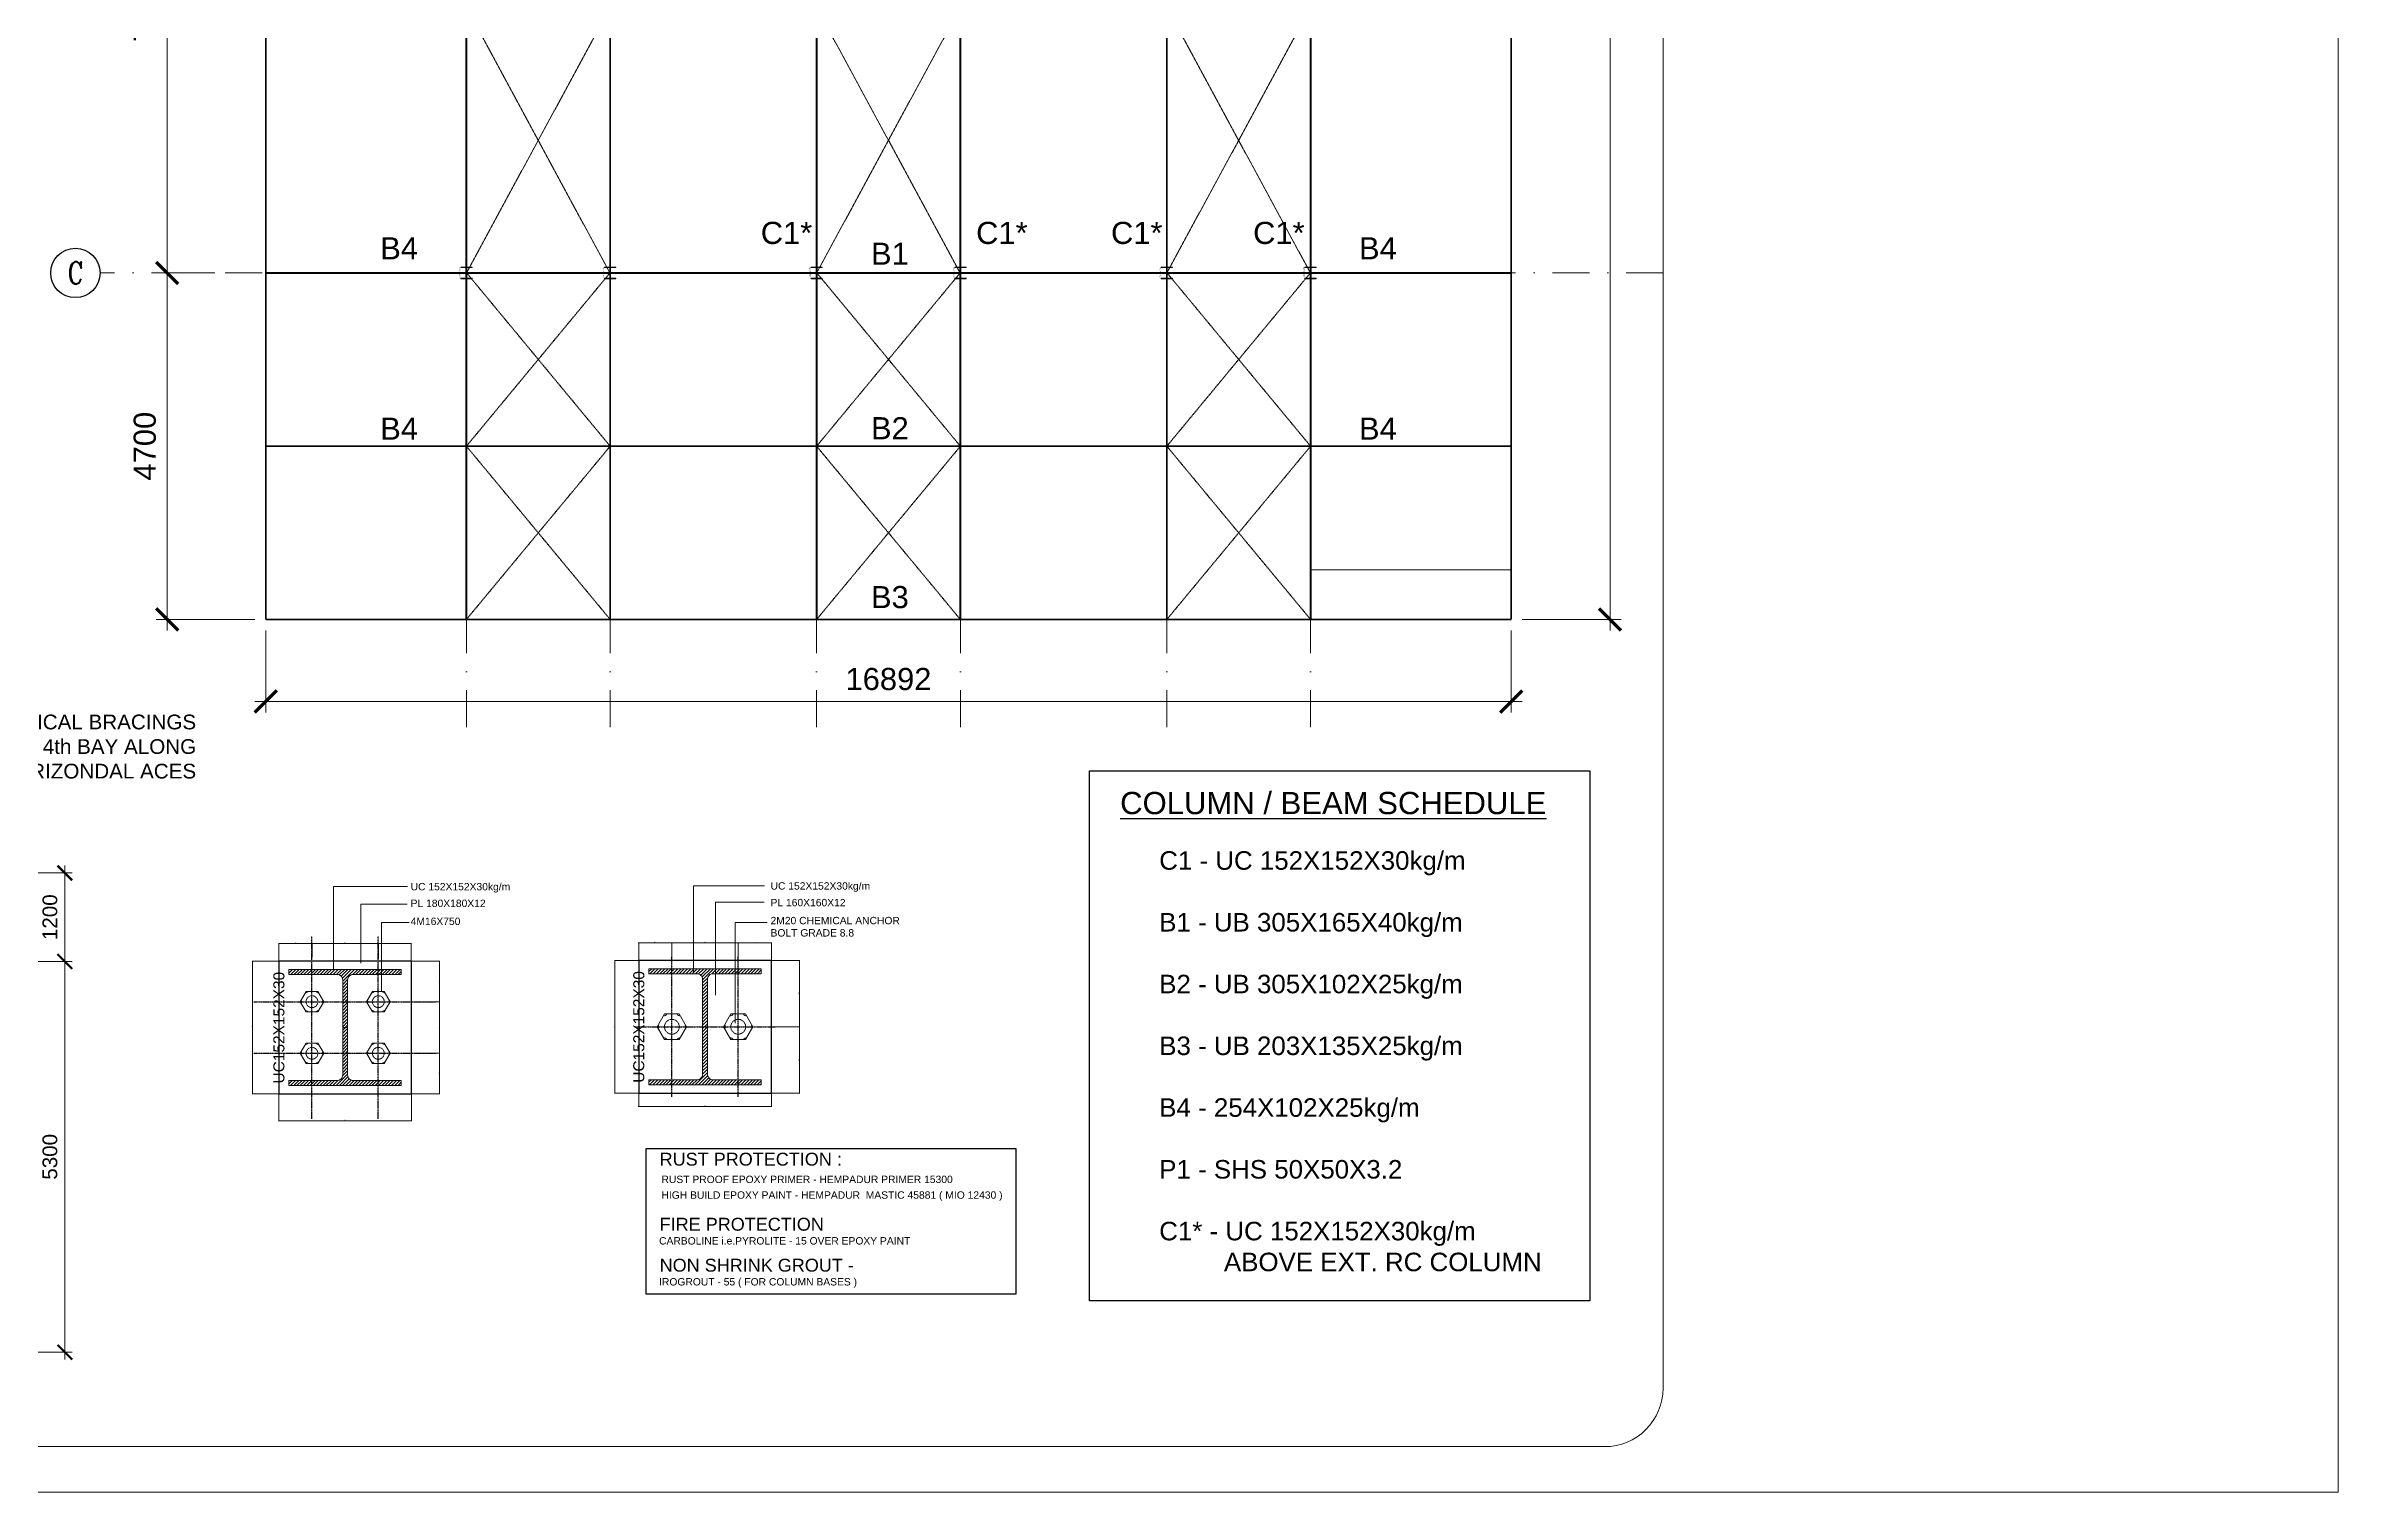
# Model space of a CAD drawing. Header units: millimetres. Extents: x -848390 to 452399, y -324112 to 148491.
# Drawn here: x -407309 to -376217, y -272667 to -253050 of the extents above; entities that cross this region are included whole.
import ezdxf
from ezdxf.enums import TextEntityAlignment as Align

# ---------------------------------------------------------------- set-up
doc = ezdxf.new("R2010")
doc.units = ezdxf.units.MM
doc.header["$PDSIZE"] = 200
for name, pattern in [('CENTER2', [1.125, 0.75, -0.125, 0.125, -0.125]), ('DASHDOT', [1, 0.5, -0.25, 0, -0.25]), ('HIDDEN', [9.525, 6.35, -3.175])]:
    doc.linetypes.add(name, pattern=pattern)
doc.layers.get('0').update_dxf_attribs({"lineweight": 13})
doc.layers.get('DEFPOINTS').update_dxf_attribs({"lineweight": 13})
for name, color, linetype, lineweight in [('0AXIS', 8, 'DASHDOT', 13), ('BOLTS', 5, 'Continuous', 9), ('Column', 15, 'Continuous', 9), ('Elevation col beam', 6, 'Continuous', 9), ('I beam', 15, 'HIDDEN', 9), ('Roof sheet', 1, 'Continuous', 9)]:
    doc.layers.add(name, color=color, linetype=linetype, lineweight=lineweight)
for name, color, linetype in [('0DIM', 7, 'Continuous'), ('DIM', 7, 'Continuous'), ('GRID', 2, 'CENTER2'), ('plate', 9, 'Continuous'), ('TEXT', 7, 'Continuous')]:
    doc.layers.add(name, color=color, linetype=linetype)
doc.styles.add('ARIAL', font='arial.ttf')
doc.styles.add('ROMANC', font='romanc', dxfattribs={"width": 0.8, "height": 0.38})
doc.styles.add('STYLE1', font='arial.ttf')
doc.dimstyles.new('1X100', dxfattribs={"dimscale": 100, "dimtxt": 2, "dimasz": 2, "dimexe": 1, "dimexo": 1, "dimgap": 1, "dimtad": 1, "dimdec": 0, "dimrnd": 1, "dimzin": 0, "dimdsep": 46, "dimtxsty": 'ARIAL', "dimblk": 'ARCHTICK', "dimcen": 2, "dimdle": 1, "dimclrd": 256, "dimclre": 256, "dimclrt": 7, "dimadec": 0, "dimazin": 0, "dimtfac": 1, "dimtdec": 0, "dimtofl": 0, "dimtmove": 0, "dimatfit": 3, "dimfxl": 0.18, "dimtolj": 1, "dimtzin": 0, "dimlwd": 9, "dimlwe": 9, "dimarcsym": 0})
doc.dimstyles.new('1X150', dxfattribs={"dimscale": 150, "dimtxt": 2, "dimasz": 2, "dimexe": 1, "dimexo": 1, "dimgap": 1, "dimtad": 1, "dimdec": 0, "dimrnd": 1, "dimzin": 0, "dimdsep": 46, "dimtxsty": 'ARIAL', "dimblk": 'ARCHTICK', "dimcen": 2, "dimdle": 1, "dimclrd": 256, "dimclre": 256, "dimclrt": 7, "dimadec": 0, "dimazin": 0, "dimtfac": 1, "dimtdec": 0, "dimtofl": 0, "dimtmove": 0, "dimatfit": 3, "dimfxl": 0.18, "dimtolj": 1, "dimtzin": 0, "dimlwd": 9, "dimlwe": 9, "dimarcsym": 0})
doc.dimstyles.new('1X5', dxfattribs={"dimscale": 5, "dimtxt": 2, "dimasz": 2, "dimexe": 1, "dimexo": 1, "dimgap": 1, "dimtad": 1, "dimdec": 0, "dimrnd": 1, "dimzin": 0, "dimdsep": 46, "dimtxsty": 'ARIAL', "dimblk": 'ARCHTICK', "dimcen": 2, "dimdle": 1, "dimclrd": 256, "dimclre": 256, "dimclrt": 7, "dimadec": 0, "dimazin": 0, "dimtfac": 1, "dimtdec": 0, "dimtofl": 0, "dimtmove": 0, "dimatfit": 3, "dimfxl": 0.18, "dimtolj": 1, "dimtzin": 0, "dimlwd": 9, "dimlwe": 9, "dimarcsym": 0})

# ---------------------------------------------------------------- blocks, each defined once
blk = doc.blocks.new('_ArchTick')
at = {"color": 0, "const_width": 0.15}
blk.add_lwpolyline([(-0.5, -0.5), (0.5, 0.5)], dxfattribs=at)
blk = doc.blocks.new('*D591')
at = {"layer": 'DEFPOINTS', "color": 0, "transparency": 16777216}
for p in [(-407892, -265469), (-407051, -265469), (-407944, -270769)]:
    blk.add_point(p, dxfattribs=at)
at = {"layer": 'Roof sheet', "lineweight": 9, "transparency": 16777216}
for p, q in [((-407792, -265469), (-406951, -265469)), ((-407051, -270869), (-407051, -265369)), ((-407844, -270769), (-406951, -270769))]:
    blk.add_line(p, q, dxfattribs=at)
at = {"layer": 'Roof sheet', "lineweight": 9, "transparency": 16777216, "xscale": 200, "yscale": 200, "zscale": 200}
for p, rotation in [((-407051, -265469), 90), ((-407051, -270769), 270)]:
    blk.add_blockref('_ArchTick', p, dxfattribs=dict(at, rotation=rotation))
at = {"layer": 'Roof sheet', "color": 7, "transparency": 16777216, "insert": (-407253, -268119), "char_height": 200, "attachment_point": 5, "rotation": 90, "style": 'ARIAL'}
blk.add_mtext('\\A1;5300', dxfattribs=at)
blk = doc.blocks.new('*D592')
at = {"layer": 'DEFPOINTS', "color": 0, "transparency": 16777216}
for p in [(-407737, -264269), (-407051, -264269), (-407892, -265469)]:
    blk.add_point(p, dxfattribs=at)
at = {"layer": 'Roof sheet', "lineweight": 9, "transparency": 16777216}
for p, q in [((-407637, -264269), (-406951, -264269)), ((-407051, -265569), (-407051, -264169)), ((-407792, -265469), (-406951, -265469))]:
    blk.add_line(p, q, dxfattribs=at)
at = {"layer": 'Roof sheet', "lineweight": 9, "transparency": 16777216, "xscale": 200, "yscale": 200, "zscale": 200}
for p, rotation in [((-407051, -264269), 90), ((-407051, -265469), 270)]:
    blk.add_blockref('_ArchTick', p, dxfattribs=dict(at, rotation=rotation))
at = {"layer": 'Roof sheet', "color": 7, "transparency": 16777216, "insert": (-407253, -264869), "char_height": 200, "attachment_point": 5, "rotation": 90, "style": 'ARIAL'}
blk.add_mtext('\\A1;1200', dxfattribs=at)
blk = doc.blocks.new('*D603')
at = {"layer": 'DEFPOINTS', "color": 0, "transparency": 16777216}
for p in [(-405663, -248930), (-404869, -248930), (-404869, -256130)]:
    blk.add_point(p, dxfattribs=at)
at = {"layer": 'DIM', "lineweight": 9, "transparency": 16777216}
for p, q in [((-405019, -248930), (-405813, -248930)), ((-405663, -256280), (-405663, -248780)), ((-405019, -256130), (-405813, -256130))]:
    blk.add_line(p, q, dxfattribs=at)
at = {"layer": 'DIM', "lineweight": 9, "transparency": 16777216, "xscale": 300, "yscale": 300, "zscale": 300}
for p, rotation in [((-405663, -248930), 90), ((-405663, -256130), 270)]:
    blk.add_blockref('_ArchTick', p, dxfattribs=dict(at, rotation=rotation))
at = {"layer": 'DIM', "color": 7, "transparency": 16777216, "insert": (-405966, -252530), "char_height": 300, "attachment_point": 5, "rotation": 90, "style": 'ARIAL'}
blk.add_mtext('\\A1;7200', dxfattribs=at)
blk = doc.blocks.new('*D606')
at = {"layer": 'DEFPOINTS', "color": 0, "transparency": 16777216}
for p in [(-404869, -256130), (-405663, -260830), (-404326, -260830)]:
    blk.add_point(p, dxfattribs=at)
at = {"layer": 'DIM', "lineweight": 9, "transparency": 16777216}
for p, q in [((-405019, -256130), (-405813, -256130)), ((-405663, -255980), (-405663, -260980)), ((-404476, -260830), (-405813, -260830))]:
    blk.add_line(p, q, dxfattribs=at)
at = {"layer": 'DIM', "lineweight": 9, "transparency": 16777216, "xscale": 300, "yscale": 300, "zscale": 300}
for p, rotation in [((-405663, -256130), 90), ((-405663, -260830), 270)]:
    blk.add_blockref('_ArchTick', p, dxfattribs=dict(at, rotation=rotation))
at = {"layer": 'DIM', "color": 7, "transparency": 16777216, "insert": (-405966, -258480), "char_height": 300, "attachment_point": 5, "rotation": 90, "style": 'ARIAL'}
blk.add_mtext('\\A1;4700', dxfattribs=at)
blk = doc.blocks.new('UC152X152X30')
h = blk.add_hatch()
h.set_pattern_fill('ANSI31', color=8, scale=25, style=0)
h.set_pattern_definition([(45, (2942.5107, 84557.2612), (-2.20970869, 2.20970869), [])])
edge = h.paths.add_edge_path()
edge.add_line((76.2, 150.7), (76.2, 157.5))
edge.add_line((76.2, 157.5), (-76.2, 157.5))
edge.add_line((-76.2, 157.5), (-76.2, 150.7))
edge.add_line((-76.2, 150.7), (-10.9, 150.7))
edge.add_arc((-10.9, 143.1), 7.6, 0, 90, ccw=False)
edge.add_line((-3.3, 143.1), (-3.3, 14.4))
edge.add_arc((-10.9, 14.4), 7.6, -90, 0, ccw=False)
edge.add_line((-10.9, 6.8), (-76.2, 6.8))
edge.add_line((-76.2, 6.8), (-76.2, 0))
edge.add_line((-76.2, 0), (76.2, 0))
edge.add_line((76.2, 0), (76.2, 6.8))
edge.add_line((76.2, 6.8), (10.9, 6.8))
edge.add_arc((10.9, 14.4), 7.6, 180, 270, ccw=False)
edge.add_line((3.3, 14.4), (3.3, 143.1))
edge.add_arc((10.9, 143.1), 7.6, 90, 180, ccw=False)
edge.add_line((10.9, 150.7), (76.2, 150.7))
blk.add_line((-76.2, 0), (76.2, 0))
blk.add_lwpolyline([(76.2, 150.7), (76.2, 157.5), (-76.2, 157.5), (-76.2, 150.7), (-10.9, 150.7, -0.414214), (-3.3, 143.1), (-3.3, 14.4, -0.414214), (-10.9, 6.8), (-76.2, 6.8), (-76.2, 0), (76.2, 0), (76.2, 6.8), (10.9, 6.8, -0.414214), (3.3, 14.4), (3.3, 143.1, -0.414214), (10.9, 150.7)], format="xyb", close=True)
at = {"layer": 'DEFPOINTS'}
blk.add_line((-3.3, 78.8), (3.3, 78.8), dxfattribs=at)
at = {"layer": 'DEFPOINTS', "style": 'ARIAL'}
blk.add_text('UC152X152X30', height=15, rotation=90, dxfattribs=at).set_placement((-89.9, 78.5), align=Align.MIDDLE_CENTER)
blk = doc.blocks.new('*D574')
at = {"layer": 'DEFPOINTS', "color": 0, "transparency": 16777216}
for p in [(-387434, -237030), (-387434, -260830), (-386093, -260830)]:
    blk.add_point(p, dxfattribs=at)
at = {"layer": 'DIM', "lineweight": 9, "transparency": 16777216}
for p, q in [((-386093, -236880), (-386093, -260980)), ((-387284, -237030), (-385943, -237030)), ((-387284, -260830), (-385943, -260830))]:
    blk.add_line(p, q, dxfattribs=at)
at = {"layer": 'DIM', "lineweight": 9, "transparency": 16777216, "xscale": 300, "yscale": 300, "zscale": 300}
for p, rotation in [((-386093, -237030), 90), ((-386093, -260830), 270)]:
    blk.add_blockref('_ArchTick', p, dxfattribs=dict(at, rotation=rotation))
at = {"layer": 'DIM', "color": 7, "transparency": 16777216, "insert": (-386397, -248930), "char_height": 300, "attachment_point": 5, "rotation": 90, "style": 'ARIAL'}
blk.add_mtext('\\A1;23800', dxfattribs=at)
blk = doc.blocks.new('*D575')
at = {"layer": 'DEFPOINTS', "color": 0, "transparency": 16777216}
for p in [(-404326, -260830), (-387434, -260830), (-387434, -261943)]:
    blk.add_point(p, dxfattribs=at)
at = {"layer": 'DIM', "lineweight": 9, "transparency": 16777216}
for p, q in [((-404326, -260980), (-404326, -262093)), ((-387434, -260980), (-387434, -262093)), ((-404476, -261943), (-387284, -261943))]:
    blk.add_line(p, q, dxfattribs=at)
at = {"layer": 'DIM', "lineweight": 9, "transparency": 16777216, "xscale": 300, "yscale": 300, "zscale": 300, "rotation": 180}
blk.add_blockref('_ArchTick', (-404326, -261943), dxfattribs=at)
at = {"layer": 'DIM', "lineweight": 9, "transparency": 16777216, "xscale": 300, "yscale": 300, "zscale": 300}
blk.add_blockref('_ArchTick', (-387434, -261943), dxfattribs=at)
at = {"layer": 'DIM', "color": 7, "transparency": 16777216, "insert": (-395880, -261640), "char_height": 300, "attachment_point": 5, "style": 'ARIAL'}
blk.add_mtext('\\A1;16892', dxfattribs=at)
blk = doc.blocks.new('A$C4B681BDA')
at = {"layer": 'BOLTS', "linetype": 'Continuous'}
blk.add_lwpolyline([(-27.5, 0), (-13.8, 23.8), (13.7, 23.8), (27.5, 0), (13.7, -23.8), (-13.8, -23.8)], close=True, dxfattribs=at)
for centre, start, end in [((-31.2, 0), 327.7771, 32.2229), ((-15.6, 27), 267.7771, 332.2229), ((15.6, 27), 207.7771, 272.2229), ((31.2, 0), 147.7771, 212.2229), ((-15.6, -27), 27.7771, 92.2229), ((15.6, -27), 87.7771, 152.2229)]:
    blk.add_arc(centre, 6.8, start, end, dxfattribs=at)
at = {"layer": 'Elevation col beam', "color": 5, "linetype": 'HIDDEN', "ltscale": 0.01}
blk.add_circle((0, 0), 13.8, dxfattribs=at)
blk = doc.blocks.new('*D576')
at = {"layer": 'DEFPOINTS', "color": 0, "transparency": 16777216}
for p in [(-404149, -265465), (-403699, -265227), (-403699, -265415)]:
    blk.add_point(p, dxfattribs=at)
at = {"layer": 'DIM', "lineweight": 9, "transparency": 16777216}
for p, q in [((-404154, -265227), (-403694, -265227)), ((-404149, -265460), (-404149, -265222)), ((-403699, -265410), (-403699, -265222))]:
    blk.add_line(p, q, dxfattribs=at)
at = {"layer": 'DIM', "lineweight": 9, "transparency": 16777216, "xscale": 10, "yscale": 10, "zscale": 10, "rotation": 180}
blk.add_blockref('_ArchTick', (-404149, -265227), dxfattribs=at)
at = {"layer": 'DIM', "lineweight": 9, "transparency": 16777216, "xscale": 10, "yscale": 10, "zscale": 10}
blk.add_blockref('_ArchTick', (-403699, -265227), dxfattribs=at)
at = {"layer": 'DIM', "color": 7, "transparency": 16777216, "insert": (-403924, -265216), "char_height": 10, "attachment_point": 5, "style": 'ARIAL'}
blk.add_mtext('\\A1;450', dxfattribs=at)
blk = doc.blocks.new('*D577')
at = {"layer": 'DEFPOINTS', "color": 0, "transparency": 16777216}
for p in [(-403699, -265415), (-402799, -265227), (-402799, -265435)]:
    blk.add_point(p, dxfattribs=at)
at = {"layer": 'DIM', "lineweight": 9, "transparency": 16777216}
for p, q in [((-403704, -265227), (-402794, -265227)), ((-403699, -265410), (-403699, -265222)), ((-402799, -265430), (-402799, -265222))]:
    blk.add_line(p, q, dxfattribs=at)
at = {"layer": 'DIM', "lineweight": 9, "transparency": 16777216, "xscale": 10, "yscale": 10, "zscale": 10, "rotation": 180}
blk.add_blockref('_ArchTick', (-403699, -265227), dxfattribs=at)
at = {"layer": 'DIM', "lineweight": 9, "transparency": 16777216, "xscale": 10, "yscale": 10, "zscale": 10}
blk.add_blockref('_ArchTick', (-402799, -265227), dxfattribs=at)
at = {"layer": 'DIM', "color": 7, "transparency": 16777216, "insert": (-403249, -265216), "char_height": 10, "attachment_point": 5, "style": 'ARIAL'}
blk.add_mtext('\\A1;900', dxfattribs=at)
blk = doc.blocks.new('*D578')
at = {"layer": 'DEFPOINTS', "color": 0, "transparency": 16777216}
for p in [(-402799, -265435), (-402353, -265227), (-402353, -265465)]:
    blk.add_point(p, dxfattribs=at)
at = {"layer": 'DIM', "lineweight": 9, "transparency": 16777216}
for p, q in [((-402804, -265227), (-402348, -265227)), ((-402799, -265430), (-402799, -265222)), ((-402353, -265460), (-402353, -265222))]:
    blk.add_line(p, q, dxfattribs=at)
at = {"layer": 'DIM', "lineweight": 9, "transparency": 16777216, "xscale": 10, "yscale": 10, "zscale": 10, "rotation": 180}
blk.add_blockref('_ArchTick', (-402799, -265227), dxfattribs=at)
at = {"layer": 'DIM', "lineweight": 9, "transparency": 16777216, "xscale": 10, "yscale": 10, "zscale": 10}
blk.add_blockref('_ArchTick', (-402353, -265227), dxfattribs=at)
at = {"layer": 'DIM', "color": 7, "transparency": 16777216, "insert": (-402576, -265217), "char_height": 10, "attachment_point": 5, "style": 'ARIAL'}
blk.add_mtext('\\A1;447', dxfattribs=at)
blk = doc.blocks.new('*D579')
at = {"layer": 'DEFPOINTS', "color": 0, "transparency": 16777216}
for p in [(-402349, -265465), (-402231, -266015), (-401968, -266015)]:
    blk.add_point(p, dxfattribs=at)
at = {"layer": 'DIM', "lineweight": 9, "transparency": 16777216}
for p, q in [((-402344, -265465), (-401963, -265465)), ((-401968, -265460), (-401968, -266020)), ((-402226, -266015), (-401963, -266015))]:
    blk.add_line(p, q, dxfattribs=at)
at = {"layer": 'DIM', "lineweight": 9, "transparency": 16777216, "xscale": 10, "yscale": 10, "zscale": 10}
for p, rotation in [((-401968, -265465), 90), ((-401968, -266015), 270)]:
    blk.add_blockref('_ArchTick', p, dxfattribs=dict(at, rotation=rotation))
at = {"layer": 'DIM', "color": 7, "transparency": 16777216, "insert": (-401978, -265740), "char_height": 10, "attachment_point": 5, "rotation": 90, "style": 'ARIAL'}
blk.add_mtext('\\A1;550', dxfattribs=at)
blk = doc.blocks.new('*D580')
at = {"layer": 'DEFPOINTS', "color": 0, "transparency": 16777216}
for p in [(-402231, -266015), (-402242, -266715), (-401968, -266715)]:
    blk.add_point(p, dxfattribs=at)
at = {"layer": 'DIM', "lineweight": 9, "transparency": 16777216}
for p, q in [((-402226, -266015), (-401963, -266015)), ((-401968, -266010), (-401968, -266720)), ((-402237, -266715), (-401963, -266715))]:
    blk.add_line(p, q, dxfattribs=at)
at = {"layer": 'DIM', "lineweight": 9, "transparency": 16777216, "xscale": 10, "yscale": 10, "zscale": 10}
for p, rotation in [((-401968, -266015), 90), ((-401968, -266715), 270)]:
    blk.add_blockref('_ArchTick', p, dxfattribs=dict(at, rotation=rotation))
at = {"layer": 'DIM', "color": 7, "transparency": 16777216, "insert": (-401978, -266365), "char_height": 10, "attachment_point": 5, "rotation": 90, "style": 'ARIAL'}
blk.add_mtext('\\A1;700', dxfattribs=at)
blk = doc.blocks.new('*D581')
at = {"layer": 'DEFPOINTS', "color": 0, "transparency": 16777216}
for p in [(-402242, -266715), (-402349, -267265), (-401968, -267265)]:
    blk.add_point(p, dxfattribs=at)
at = {"layer": 'DIM', "lineweight": 9, "transparency": 16777216}
for p, q in [((-402237, -266715), (-401963, -266715)), ((-401968, -266710), (-401968, -267270)), ((-402344, -267265), (-401963, -267265))]:
    blk.add_line(p, q, dxfattribs=at)
at = {"layer": 'DIM', "lineweight": 9, "transparency": 16777216, "xscale": 10, "yscale": 10, "zscale": 10}
for p, rotation in [((-401968, -266715), 90), ((-401968, -267265), 270)]:
    blk.add_blockref('_ArchTick', p, dxfattribs=dict(at, rotation=rotation))
at = {"layer": 'DIM', "color": 7, "transparency": 16777216, "insert": (-401978, -266990), "char_height": 10, "attachment_point": 5, "rotation": 90, "style": 'ARIAL'}
blk.add_mtext('\\A1;550', dxfattribs=at)
blk = doc.blocks.new('*D582')
at = {"layer": 'DEFPOINTS', "color": 0, "transparency": 16777216}
for p in [(-404149, -265465), (-404504, -267265), (-404149, -267265)]:
    blk.add_point(p, dxfattribs=at)
at = {"layer": 'DIM', "lineweight": 9, "transparency": 16777216}
for p, q in [((-404154, -265465), (-404509, -265465)), ((-404504, -265460), (-404504, -267270)), ((-404154, -267265), (-404509, -267265))]:
    blk.add_line(p, q, dxfattribs=at)
at = {"layer": 'DIM', "lineweight": 9, "transparency": 16777216, "xscale": 10, "yscale": 10, "zscale": 10}
for p, rotation in [((-404504, -265465), 90), ((-404504, -267265), 270)]:
    blk.add_blockref('_ArchTick', p, dxfattribs=dict(at, rotation=rotation))
at = {"layer": 'DIM', "color": 7, "transparency": 16777216, "insert": (-404514, -266365), "char_height": 10, "attachment_point": 5, "rotation": 90, "style": 'ARIAL'}
blk.add_mtext('\\A1;1800', dxfattribs=at)
blk = doc.blocks.new('*D583')
at = {"layer": 'DEFPOINTS', "color": 0, "transparency": 16777216}
for p in [(-404149, -267265), (-402349, -267265), (-402349, -267632)]:
    blk.add_point(p, dxfattribs=at)
at = {"layer": 'DIM', "lineweight": 9, "transparency": 16777216}
for p, q in [((-404149, -267270), (-404149, -267637)), ((-402349, -267270), (-402349, -267637)), ((-404154, -267632), (-402344, -267632))]:
    blk.add_line(p, q, dxfattribs=at)
at = {"layer": 'DIM', "lineweight": 9, "transparency": 16777216, "xscale": 10, "yscale": 10, "zscale": 10, "rotation": 180}
blk.add_blockref('_ArchTick', (-404149, -267632), dxfattribs=at)
at = {"layer": 'DIM', "lineweight": 9, "transparency": 16777216, "xscale": 10, "yscale": 10, "zscale": 10}
blk.add_blockref('_ArchTick', (-402349, -267632), dxfattribs=at)
at = {"layer": 'DIM', "color": 7, "transparency": 16777216, "insert": (-403249, -267622), "char_height": 10, "attachment_point": 5, "style": 'ARIAL'}
blk.add_mtext('\\A1;1800', dxfattribs=at)
blk = doc.blocks.new('*D584')
at = {"layer": 'DEFPOINTS', "color": 0, "transparency": 16777216}
for p in [(-399268, -265455), (-398818, -265217), (-398818, -265405)]:
    blk.add_point(p, dxfattribs=at)
at = {"layer": 'DIM', "lineweight": 9, "transparency": 16777216}
for p, q in [((-399273, -265217), (-398813, -265217)), ((-399268, -265450), (-399268, -265212)), ((-398818, -265400), (-398818, -265212))]:
    blk.add_line(p, q, dxfattribs=at)
at = {"layer": 'DIM', "lineweight": 9, "transparency": 16777216, "xscale": 10, "yscale": 10, "zscale": 10, "rotation": 180}
blk.add_blockref('_ArchTick', (-399268, -265217), dxfattribs=at)
at = {"layer": 'DIM', "lineweight": 9, "transparency": 16777216, "xscale": 10, "yscale": 10, "zscale": 10}
blk.add_blockref('_ArchTick', (-398818, -265217), dxfattribs=at)
at = {"layer": 'DIM', "color": 7, "transparency": 16777216, "insert": (-399043, -265206), "char_height": 10, "attachment_point": 5, "style": 'ARIAL'}
blk.add_mtext('\\A1;450', dxfattribs=at)
blk = doc.blocks.new('*D585')
at = {"layer": 'DEFPOINTS', "color": 0, "transparency": 16777216}
for p in [(-398818, -265405), (-397918, -265217), (-397918, -265641)]:
    blk.add_point(p, dxfattribs=at)
at = {"layer": 'DIM', "lineweight": 9, "transparency": 16777216}
for p, q in [((-398823, -265217), (-397913, -265217)), ((-398818, -265400), (-398818, -265212)), ((-397918, -265636), (-397918, -265212))]:
    blk.add_line(p, q, dxfattribs=at)
at = {"layer": 'DIM', "lineweight": 9, "transparency": 16777216, "xscale": 10, "yscale": 10, "zscale": 10, "rotation": 180}
blk.add_blockref('_ArchTick', (-398818, -265217), dxfattribs=at)
at = {"layer": 'DIM', "lineweight": 9, "transparency": 16777216, "xscale": 10, "yscale": 10, "zscale": 10}
blk.add_blockref('_ArchTick', (-397918, -265217), dxfattribs=at)
at = {"layer": 'DIM', "color": 7, "transparency": 16777216, "insert": (-398368, -265206), "char_height": 10, "attachment_point": 5, "style": 'ARIAL'}
blk.add_mtext('\\A1;900', dxfattribs=at)
blk = doc.blocks.new('*D586')
at = {"layer": 'DEFPOINTS', "color": 0, "transparency": 16777216}
for p in [(-397468, -265217), (-397468, -265455), (-397918, -265641)]:
    blk.add_point(p, dxfattribs=at)
at = {"layer": 'DIM', "lineweight": 9, "transparency": 16777216}
for p, q in [((-397923, -265217), (-397463, -265217)), ((-397918, -265636), (-397918, -265212)), ((-397468, -265450), (-397468, -265212))]:
    blk.add_line(p, q, dxfattribs=at)
at = {"layer": 'DIM', "lineweight": 9, "transparency": 16777216, "xscale": 10, "yscale": 10, "zscale": 10, "rotation": 180}
blk.add_blockref('_ArchTick', (-397918, -265217), dxfattribs=at)
at = {"layer": 'DIM', "lineweight": 9, "transparency": 16777216, "xscale": 10, "yscale": 10, "zscale": 10}
blk.add_blockref('_ArchTick', (-397468, -265217), dxfattribs=at)
at = {"layer": 'DIM', "color": 7, "transparency": 16777216, "insert": (-397693, -265206), "char_height": 10, "attachment_point": 5, "style": 'ARIAL'}
blk.add_mtext('\\A1;450', dxfattribs=at)
blk = doc.blocks.new('*D587')
at = {"layer": 'DEFPOINTS', "color": 0, "transparency": 16777216}
for p in [(-397468, -265455), (-397418, -266355), (-397087, -266355)]:
    blk.add_point(p, dxfattribs=at)
at = {"layer": 'DIM', "lineweight": 9, "transparency": 16777216}
for p, q in [((-397463, -265455), (-397082, -265455)), ((-397087, -265450), (-397087, -266360)), ((-397413, -266355), (-397082, -266355))]:
    blk.add_line(p, q, dxfattribs=at)
at = {"layer": 'DIM', "lineweight": 9, "transparency": 16777216, "xscale": 10, "yscale": 10, "zscale": 10}
for p, rotation in [((-397087, -265455), 90), ((-397087, -266355), 270)]:
    blk.add_blockref('_ArchTick', p, dxfattribs=dict(at, rotation=rotation))
at = {"layer": 'DIM', "color": 7, "transparency": 16777216, "insert": (-397097, -265905), "char_height": 10, "attachment_point": 5, "rotation": 90, "style": 'ARIAL'}
blk.add_mtext('\\A1;900', dxfattribs=at)
blk = doc.blocks.new('*D588')
at = {"layer": 'DEFPOINTS', "color": 0, "transparency": 16777216}
for p in [(-399268, -265455), (-399590, -267255), (-399268, -267255)]:
    blk.add_point(p, dxfattribs=at)
at = {"layer": 'DIM', "lineweight": 9, "transparency": 16777216}
for p, q in [((-399273, -265455), (-399595, -265455)), ((-399590, -265450), (-399590, -267260)), ((-399273, -267255), (-399595, -267255))]:
    blk.add_line(p, q, dxfattribs=at)
at = {"layer": 'DIM', "lineweight": 9, "transparency": 16777216, "xscale": 10, "yscale": 10, "zscale": 10}
for p, rotation in [((-399590, -265455), 90), ((-399590, -267255), 270)]:
    blk.add_blockref('_ArchTick', p, dxfattribs=dict(at, rotation=rotation))
at = {"layer": 'DIM', "color": 7, "transparency": 16777216, "insert": (-399600, -266355), "char_height": 10, "attachment_point": 5, "rotation": 90, "style": 'ARIAL'}
blk.add_mtext('\\A1;1800', dxfattribs=at)
blk = doc.blocks.new('*D589')
at = {"layer": 'DEFPOINTS', "color": 0, "transparency": 16777216}
for p in [(-399268, -267255), (-397468, -267255), (-397468, -267438)]:
    blk.add_point(p, dxfattribs=at)
at = {"layer": 'DIM', "lineweight": 9, "transparency": 16777216}
for p, q in [((-399268, -267260), (-399268, -267443)), ((-397468, -267260), (-397468, -267443)), ((-399273, -267438), (-397463, -267438))]:
    blk.add_line(p, q, dxfattribs=at)
at = {"layer": 'DIM', "lineweight": 9, "transparency": 16777216, "xscale": 10, "yscale": 10, "zscale": 10, "rotation": 180}
blk.add_blockref('_ArchTick', (-399268, -267438), dxfattribs=at)
at = {"layer": 'DIM', "lineweight": 9, "transparency": 16777216, "xscale": 10, "yscale": 10, "zscale": 10}
blk.add_blockref('_ArchTick', (-397468, -267438), dxfattribs=at)
at = {"layer": 'DIM', "color": 7, "transparency": 16777216, "insert": (-398368, -267428), "char_height": 10, "attachment_point": 5, "style": 'ARIAL'}
blk.add_mtext('\\A1;1800', dxfattribs=at)
blk = doc.blocks.new('*D590')
at = {"layer": 'DEFPOINTS', "color": 0, "transparency": 16777216}
for p in [(-397418, -266355), (-397468, -267255), (-397087, -267255)]:
    blk.add_point(p, dxfattribs=at)
at = {"layer": 'DIM', "lineweight": 9, "transparency": 16777216}
for p, q in [((-397413, -266355), (-397082, -266355)), ((-397087, -266350), (-397087, -267260)), ((-397463, -267255), (-397082, -267255))]:
    blk.add_line(p, q, dxfattribs=at)
at = {"layer": 'DIM', "lineweight": 9, "transparency": 16777216, "xscale": 10, "yscale": 10, "zscale": 10}
for p, rotation in [((-397087, -266355), 90), ((-397087, -267255), 270)]:
    blk.add_blockref('_ArchTick', p, dxfattribs=dict(at, rotation=rotation))
at = {"layer": 'DIM', "color": 7, "transparency": 16777216, "insert": (-397097, -266805), "char_height": 10, "attachment_point": 5, "rotation": 90, "style": 'ARIAL'}
blk.add_mtext('\\A1;900', dxfattribs=at)

msp = doc.modelspace()

# ---------------------------------------------------------------- linework, layer by layer
at = {"layer": '0AXIS', "ltscale": 1000}
for p, q in [((-401604.61874, -262289.05263), (-401604.61874, -235514.00826)), ((-399654.61874, -262289.05263), (-399654.61874, -235514.00826)), ((-396854.61874, -262289.05263), (-396854.61874, -235514.00826)), ((-394904.61874, -262289.05263), (-394904.61874, -235514.00826)), ((-392104.61874, -262289.05263), (-392104.61874, -235514.00826)), ((-390154.61874, -262289.05263), (-390154.61874, -235514.00826)), ((-385373.60994, -256130.38302), (-406573.61248, -256130.38302))]:
    msp.add_line(p, q, dxfattribs=at)
at = {"layer": '0DIM'}
msp.add_circle((-406908.55982, -256130.38302), 334.94734, dxfattribs=at)
at = {"layer": 'DEFPOINTS', "ltscale": 100}
msp.add_lwpolyline([(-431605.37151, -233433.07567), (-376217.48392, -233433.07567), (-376217.48392, -272667.10962), (-431605.37151, -272667.10962)], close=True, dxfattribs=at)
msp.add_lwpolyline([(-385373.60994, -271257.77375), (-385373.60994, -234842.41154, 0.4142135624), (-386165.92883, -234050.09264), (-430273.39454, -234050.09264, 0.4142135624), (-431065.71343, -234842.41154), (-431065.71343, -271257.77375, 0.4142135624), (-430273.39454, -272050.09264), (-386165.92883, -272050.09264, 0.4142135624)], format="xyb", close=True, dxfattribs=at)
at = {"layer": 'DIM'}
msp.add_lwpolyline([(-399167.13388, -268008.06067), (-394152.98876, -268008.06067), (-394152.98876, -269980.38302), (-399167.13388, -269980.38302)], close=True, dxfattribs=at)
at = {"layer": 'GRID', "ltscale": 0.02}
for p, q in [((-403699.48847, -267603.34842), (-403699.48847, -265125.85149)), ((-402799.48847, -267603.34842), (-402799.48847, -265125.85149)), ((-398817.86552, -267304.59995), (-398817.86552, -265404.59995)), ((-397917.86552, -267304.59995), (-397917.86552, -265404.59995)), ((-404488.23693, -266014.59995), (-402010.74, -266014.59995)), ((-399317.86552, -266354.59995), (-397417.86552, -266354.59995)), ((-404488.23693, -266714.59995), (-402010.74, -266714.59995))]:
    msp.add_line(p, q, dxfattribs=at)
at = {"layer": 'I beam', "linetype": 'HIDDEN'}
for p, q in [((-399657.91874, -256130.38302), (-401604.61874, -252530.38302)), ((-399654.61874, -252530.38302), (-401604.61874, -256130.38302)), ((-394907.91874, -256130.38302), (-396854.61874, -252530.38302)), ((-394904.61874, -252530.38302), (-396854.61874, -256130.38302)), ((-390157.91874, -256130.38302), (-392104.61874, -252530.38302)), ((-390154.61874, -252530.38302), (-392104.61874, -256130.38302)), ((-399657.91874, -256130.38302), (-401604.61874, -258480.38302)), ((-399654.61874, -258480.38302), (-401601.31874, -256130.38302)), ((-394907.91874, -256130.38302), (-396854.61874, -258480.38302)), ((-394904.61874, -258480.38302), (-396851.31874, -256130.38302)), ((-390157.91874, -256130.38302), (-392104.61874, -258480.38302)), ((-390154.61874, -258480.38302), (-392101.31874, -256130.38302)), ((-401604.61874, -258480.38302), (-399654.61874, -260830.38302)), ((-399654.61874, -258480.38302), (-401604.61874, -260830.38302)), ((-396854.61874, -258480.38302), (-394904.61874, -260830.38302)), ((-394904.61874, -258480.38302), (-396854.61874, -260830.38302)), ((-392104.61874, -258480.38302), (-390154.61874, -260830.38302)), ((-390154.61874, -258480.38302), (-392104.61874, -260830.38302)), ((-390154.61874, -260155.6088), (-387433.61874, -260155.6088))]:
    msp.add_line(p, q, dxfattribs=at)
at = {"layer": 'I beam', "linetype": 'Continuous', "const_width": 25}
for points in [[(-404325.61874, -237030.38302), (-404325.61874, -260830.38302)], [(-401604.61874, -237030.38302), (-401604.61874, -260830.38302)], [(-399654.61874, -260830.38302), (-399654.61874, -237030.38302)], [(-396854.61874, -260830.38302), (-396854.61874, -237030.38302)], [(-394904.61874, -260830.38302), (-394904.61874, -237030.38302)], [(-392104.61874, -260830.38302), (-392104.61874, -237030.38302)], [(-390154.61874, -260830.38302), (-390154.61874, -237030.38302)], [(-387433.61874, -260830.38302), (-387433.61874, -237030.38302)], [(-404325.61874, -256130.38302), (-387433.61874, -256130.38302)], [(-404325.61874, -258480.38302), (-387433.61874, -258480.38302)], [(-404325.61874, -260830.38302), (-387433.61874, -260830.38302)]]:
    msp.add_lwpolyline(points, dxfattribs=at)
at = {"layer": 'plate'}
for points in [[(-404149.48847, -267264.59995), (-402349.48847, -267264.59995), (-402349.48847, -265464.59995), (-404149.48847, -265464.59995)], [(-399267.86552, -267254.59995), (-397467.86552, -267254.59995), (-397467.86552, -265454.59995), (-399267.86552, -265454.59995)]]:
    msp.add_lwpolyline(points, close=True, dxfattribs=at)
at = {"layer": 'TEXT'}
msp.add_lwpolyline([(-393153.21153, -262883.53811), (-386366.55475, -262883.53811), (-386366.55475, -270074.02887), (-393153.21153, -270074.02887)], close=True, dxfattribs=at)

# ---------------------------------------------------------------- block references
at = {"layer": 'Column'}
for p in [(-401604.61874, -256209.13302), (-399654.61874, -256209.13302), (-396854.61874, -256209.13302), (-394904.61874, -256209.13302), (-392104.61874, -256209.13302), (-390154.61874, -256209.13302)]:
    msp.add_blockref('UC152X152X30', p, dxfattribs=at)
at = {"layer": 'Column', "xscale": 10, "yscale": 10, "zscale": 10}
for p in [(-403249.48847, -267152.09995), (-398367.86552, -267142.09995)]:
    msp.add_blockref('UC152X152X30', p, dxfattribs=at)
at = {"layer": 'Elevation col beam', "rotation": 180}
for p, xscale, yscale, zscale in [((-403699.48847, -266014.59995), 5.81818181835115, 5.81818181835115, 5.81818181835115), ((-402799.48847, -266014.59995), 5.81818181835115, 5.81818181835115, 5.81818181835115), ((-398817.86552, -266354.59995), 7.272727273404598, 7.272727273404598, 7.272727273404598), ((-397917.86552, -266354.59995), -7.272727273404598, 7.272727273404598, 7.272727272724332), ((-403699.48847, -266714.59995), 5.81818181835115, 5.81818181835115, 5.81818181835115), ((-402799.48847, -266714.59995), 5.81818181835115, 5.81818181835115, 5.81818181835115)]:
    msp.add_blockref('A$C4B681BDA', p, dxfattribs=dict(at, xscale=xscale, yscale=yscale, zscale=zscale))

# ---------------------------------------------------------------- texts
at = {"layer": '0DIM', "style": 'ROMANC', "width": 0.8}
msp.add_text('C', height=297, dxfattribs=at).set_placement((-406908.55982, -256130.38302), align=Align.MIDDLE_CENTER)
at = {"layer": 'DIM', "color": 1, "style": 'STYLE1'}
for s, height, p in [('RUST PROTECTION :', 175, (-398983.95863, -268238.29804)), ('RUST PROOF EPOXY PRIMER - HEMPADUR PRIMER 15300', 100, (-398958.95022, -268474.77237)), ('HIGH BUILD EPOXY PAINT - HEMPADUR  MASTIC 45881 ( MIO 12430 )', 100, (-398958.95022, -268687.20037)), ('CARBOLINE i.e.PYROLITE - 15 OVER EPOXY PAINT', 100, (-398991.65357, -269308.14379)), ('FIRE PROTECTION', 175, (-398983.95863, -269120.69131)), ('NON SHRINK GROUT -', 175, (-398983.95863, -269676.27226)), ('IROGROUT - 55 ( FOR COLUMN BASES )', 100, (-398991.65357, -269863.72474))]:
    msp.add_text(s, height=height, dxfattribs=at).set_placement(p)
at = {"layer": 'TEXT', "style": 'STYLE1'}
msp.add_text('%%UCOLUMN / BEAM SCHEDULE', height=301.5338568, dxfattribs=at).set_placement((-392737.94053, -263471.20641))
at = {"layer": 'TEXT'}
for s, insert, char_height, width, attachment_point, style in [('C1*', (-397612.25201, -255437.31553), 300, 3696.3830789, 1, 'ARIAL'), ('C1*', (-394691.43395, -255437.31553), 300, 3696.3830789, 1, 'ARIAL'), ('C1*', (-392861.50159, -255437.31553), 300, 3696.3830789, 1, 'ARIAL'), ('C1*', (-390934.50664, -255437.31553), 300, 3696.3830789, 1, 'ARIAL'), ('B4', (-402773.61202, -255645.88138), 300, 3696.3830789, 1, 'ARIAL'), ('B1', (-396117.55642, -255719.47018), 300, 3696.3830789, 1, 'ARIAL'), ('B4', (-388985.62546, -255645.88138), 300, 3696.3830789, 3, 'ARIAL'), ('B4', (-402773.61202, -258092.32827), 300, 3696.3830789, 1, 'ARIAL'), ('B2', (-396117.55642, -258086.45839), 300, 3696.3830789, 1, 'ARIAL'), ('B4', (-388985.62546, -258092.32827), 300, 3696.3830789, 3, 'ARIAL'), ('B3', (-396117.55642, -260376.97702), 300, 3696.3830789, 1, 'ARIAL'), ('PROVIDE VERTICAL BRACINGS (L30X30X3) AT EVERY 4th BAY ALONG BOTH HORIZONDAL ACES', (-405270.4836, -262120.65316), 200, 5291.5799181, 3, 'ARIAL'), ('C1 - UC 152X152X30kg/m\\P\\PB1 - UB 305X165X40kg/m\\P\\PB2 - UB 305X102X25kg/m\\P\\PB3 - UB 203X135X25kg/m\\P\\PB4 - 254X102X25kg/m\\P\\PP1 - SHS 50X50X3.2 \\P\\PC1* - UC 152X152X30kg/m\\P         ABOVE EXT. RC COLUMN', (-392207.95636, -263973.82509), 251.278214, 15938.9567904, 1, 'STYLE1'), ('UC 152X152X30kg/m', (-402361.50583, -264404.50761), 100, 36963.8307885, 1, 'ARIAL'), ('UC 152X152X30kg/m', (-397479.88289, -264394.50761), 100, 36963.8307885, 1, 'ARIAL'), ('4M16X750', (-402361.50583, -264874.24489), 100, 36963.8307885, 1, 'ARIAL'), ('PL 180X180X12', (-402361.50583, -264630.27601), 100, 36963.8307885, 1, 'ARIAL'), ('2M20 CHEMICAL ANCHOR \\PBOLT GRADE 8.8', (-397479.88289, -264864.24489), 100, 36963.8307885, 1, 'ARIAL'), ('PL 160X160X12', (-397479.88289, -264620.27601), 100, 36963.8307885, 1, 'ARIAL')]:
    msp.add_mtext(s, dxfattribs=dict(at, insert=insert, char_height=char_height, width=width, attachment_point=attachment_point, style=style))

# ---------------------------------------------------------------- dimensions: what is measured, and where the dimension line sits
at = {"layer": 'DIM'}
for base, p1, p2, angle, dimstyle, picture, middle in [((-386093.35147, -260830.38302), (-387433.61874, -237030.38302), (-387433.61874, -260830.38302), 90, '1X150', '*D574', (-386396.62568, -248930.38302)), ((-405662.89059, -260830.38302), (-404868.61654, -256130.38302), (-404325.61874, -260830.38302), 270, '1X150', '*D606', (-405966.06248, -258480.38302)), ((-401968.19613, -266714.59995), (-402230.52554, -266014.59995), (-402242.37784, -266714.59995), 90, '1X5', '*D580', (-401978.30186, -266364.59995)), ((-397086.57319, -267254.59995), (-397417.86552, -266354.59995), (-397467.86552, -267254.59995), 90, '1X5', '*D590', (-397096.67892, -266804.59995)), ((-401968.19613, -267264.59995), (-402242.37784, -266714.59995), (-402349.48847, -267264.59995), 90, '1X5', '*D581', (-401978.30186, -266989.59995))]:
    dim = msp.add_linear_dim(base=base, p1=p1, p2=p2, angle=angle, dimstyle=dimstyle, override={"dimtmove": 1}, dxfattribs=at)
    dim.commit()
    dim.dimension.update_dxf_attribs({"geometry": picture, "text_midpoint": middle})
at = {"layer": 'DIM', "color": 6}
dim = msp.add_aligned_dim(p1=(-404868.61654, -256130.38302), p2=(-404868.61654, -248930.38302), distance=794.27405, dimstyle='1X150', dxfattribs=at)
dim.commit()
dim.dimension.update_dxf_attribs({"geometry": '*D603', "text_midpoint": (-405966.06248, -252530.38302)})
at = {"layer": 'DIM'}
for base, p1, p2, dimstyle, picture, middle in [((-387433.61874, -261943.43375), (-404325.61874, -260830.38302), (-387433.61874, -260830.38302), '1X150', '*D575', (-395879.61874, -261640.26185)), ((-402799.48847, -265226.5249), (-403699.48847, -265414.59995), (-402799.48847, -265434.61365), '1X5', '*D577', (-403249.48847, -265216.41917)), ((-402352.84009, -265226.5249), (-402799.48847, -265434.61365), (-402352.84009, -265464.59995), '1X5', '*D578', (-402576.16428, -265216.5249)), ((-397917.86552, -265216.5249), (-398817.86552, -265404.59995), (-397917.86552, -265641.3906), '1X5', '*D585', (-398367.86552, -265206.41917)), ((-397467.86552, -265216.5249), (-397917.86552, -265641.3906), (-397467.86552, -265454.59995), '1X5', '*D586', (-397692.86552, -265206.41917))]:
    dim = msp.add_linear_dim(base=base, p1=p1, p2=p2, dimstyle=dimstyle, override={"dimtmove": 1}, dxfattribs=at)
    dim.commit()
    dim.dimension.update_dxf_attribs({"geometry": picture, "text_midpoint": middle})
for base, p1, p2, picture, middle in [((-403699.48847, -265226.5249), (-404149.48847, -265464.59995), (-403699.48847, -265414.59995), '*D576', (-403924.48847, -265216.41917)), ((-398817.86552, -265216.5249), (-399267.86552, -265454.59995), (-398817.86552, -265404.59995), '*D584', (-399042.86552, -265206.41917)), ((-402349.48847, -267631.85872), (-404149.48847, -267264.59995), (-402349.48847, -267264.59995), '*D583', (-403249.48847, -267621.75299)), ((-397467.86552, -267438.22934), (-399267.86552, -267254.59995), (-397467.86552, -267254.59995), '*D589', (-398367.86552, -267428.12361))]:
    dim = msp.add_linear_dim(base=base, p1=p1, p2=p2, dimstyle='1X5', dxfattribs=at)
    dim.commit()
    dim.dimension.update_dxf_attribs({"geometry": picture, "text_midpoint": middle})
for base, p1, p2, picture, middle in [((-404504.21961, -267264.59995), (-404149.48847, -265464.59995), (-404149.48847, -267264.59995), '*D582', (-404514.32534, -266364.59995)), ((-401968.19613, -266014.59995), (-402349.48847, -265464.59995), (-402230.52554, -266014.59995), '*D579', (-401978.30186, -265739.59995)), ((-399590.07941, -267254.59995), (-399267.86552, -265454.59995), (-399267.86552, -267254.59995), '*D588', (-399600.18514, -266354.59995)), ((-397086.57319, -266354.59995), (-397467.86552, -265454.59995), (-397417.86552, -266354.59995), '*D587', (-397096.67892, -265904.59995))]:
    dim = msp.add_linear_dim(base=base, p1=p1, p2=p2, angle=90, dimstyle='1X5', dxfattribs=at)
    dim.commit()
    dim.dimension.update_dxf_attribs({"geometry": picture, "text_midpoint": middle})
at = {"layer": 'Roof sheet'}
for base, p1, p2, picture, middle in [((-407050.96108, -264269.37655), (-407891.79568, -265469.37655), (-407736.77143, -264269.37655), '*D592', (-407253.07568, -264869.37655)), ((-407050.96108, -265469.37655), (-407944.20653, -270769.37655), (-407891.79568, -265469.37655), '*D591', (-407253.14389, -268119.37655))]:
    dim = msp.add_linear_dim(base=base, p1=p1, p2=p2, angle=90, dimstyle='1X100', dxfattribs=at)
    dim.commit()
    dim.dimension.update_dxf_attribs({"geometry": picture, "text_midpoint": middle})

# ---------------------------------------------------------------- leaders
at = {"layer": 'DIM'}
for points, override in [([(-403406.85717, -265577.09995), (-403406.85717, -264453.76811), (-402404.52045, -264453.76811)], {"dimtad": 0}), ([(-398526.79964, -265608.06514), (-398526.79964, -264443.15533), (-397562.80528, -264443.15533)], {"dimgap": 1, "dimtad": 0}), ([(-403034.49923, -265493.04189), (-403034.49923, -264691.85322), (-402406.54779, -264691.85322)], {"dimtad": 0}), ([(-398225.13166, -265926.87715), (-398225.13166, -264667.06518), (-397564.63502, -264667.06518)], {"dimgap": 1, "dimtad": 0}), ([(-402757.90096, -265874.94848), (-402757.90096, -264939.19646), (-402379.35322, -264939.19646)], {"dimtad": 0}), ([(-397960.66383, -266307.01524), (-397960.66383, -264939.81435), (-397524.23452, -264939.81435)], {"dimgap": 1, "dimtad": 0})]:
    msp.add_leader(points, dimstyle='1X5', override=override, dxfattribs=at)

doc.saveas('drawing.dxf')
